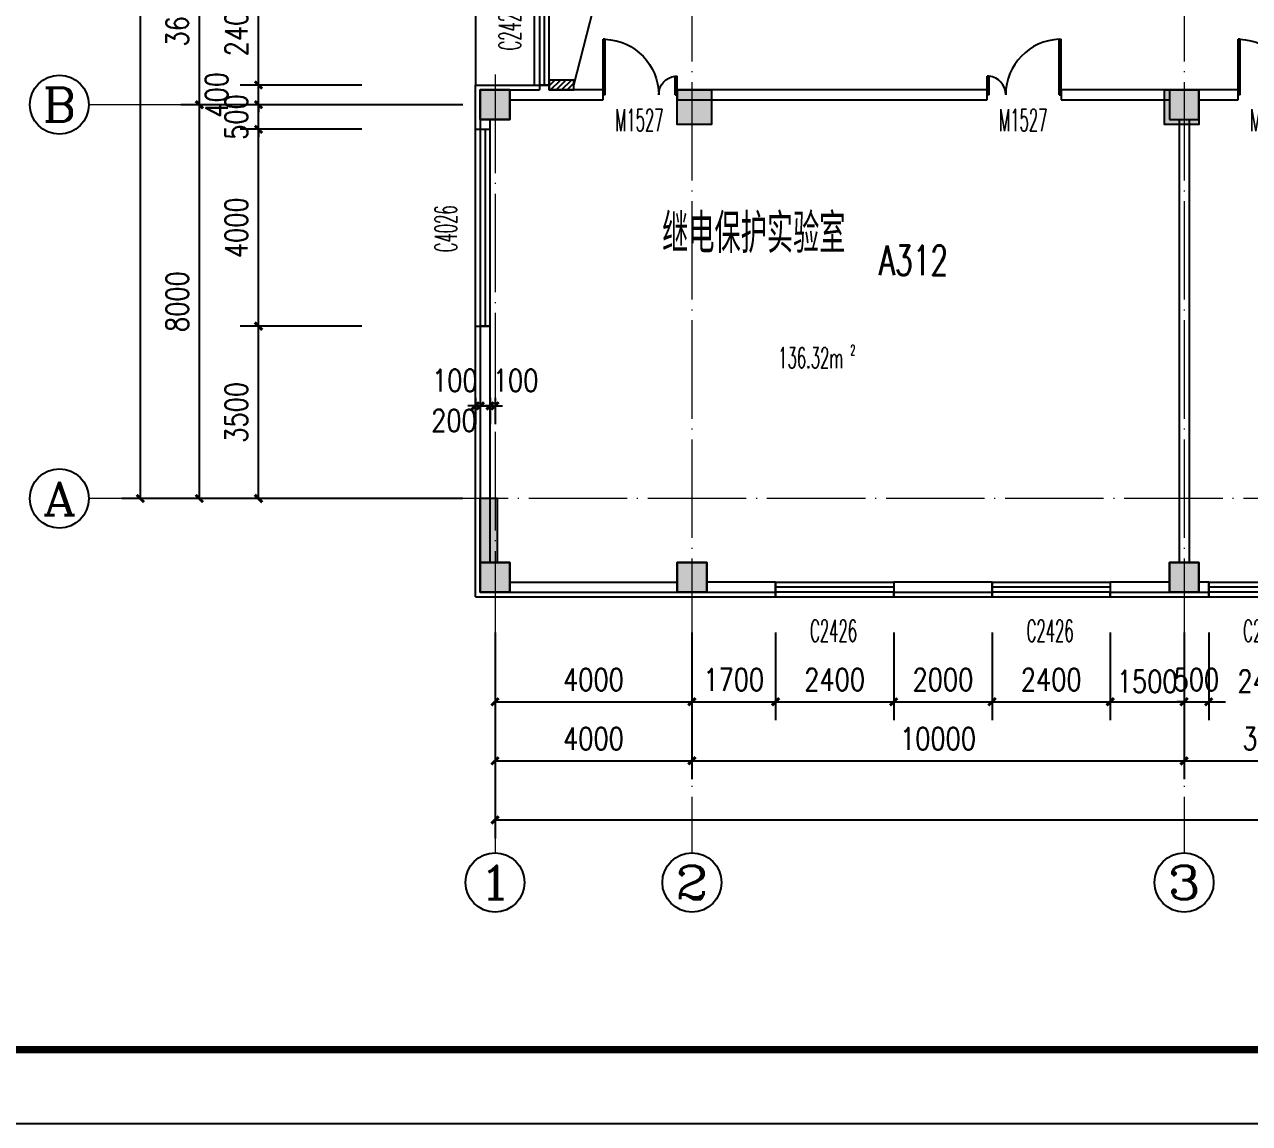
# Model space of a CAD drawing. Extents: x 1417642 to 3570900, y 124798 to 1191112.
# Drawn here: x 1430250 to 1455139, y 380098 to 402425 of the extents above; entities that cross this region are included whole.
import ezdxf
from ezdxf.enums import TextEntityAlignment as Align

# ---------------------------------------------------------------- set-up
doc = ezdxf.new("R2010")
doc.units = 0
doc.header["$LTSCALE"] = 1000
doc.header["$MEASUREMENT"] = 0
doc.linetypes.add('DOTE', pattern=[2.42, 2, -0.2, 0.02, -0.2])
doc.layers.get('0').update_dxf_attribs({"linetype": 'CONTINUOUS'})
doc.layers.get('Defpoints').update_dxf_attribs({"linetype": 'CONTINUOUS'})
for name, color, linetype in [('AXIS', 3, 'CONTINUOUS'), ('AXIS_TEXT', 7, 'CONTINUOUS'), ('colu', 2, 'CONTINUOUS'), ('COLUMN', 9, 'CONTINUOUS'), ('DOTE', 1, 'DOTE'), ('PUB_DIM', 3, 'CONTINUOUS'), ('PUB_HATCH', 8, 'CONTINUOUS'), ('PUB_TEXT', 40, 'CONTINUOUS'), ('PUB_TITLE', 4, 'CONTINUOUS'), ('SPACE', 7, 'CONTINUOUS'), ('STAIR', 2, 'CONTINUOUS'), ('SURFACE', 6, 'CONTINUOUS'), ('tiaozheng', 20, 'CONTINUOUS'), ('WALL', 4, 'CONTINUOUS'), ('WINDOW', 2, 'CONTINUOUS'), ('WINDOW_TEXT', 7, 'CONTINUOUS'), ('填充', 252, 'CONTINUOUS'), ('柱填充 @ 1', 8, 'CONTINUOUS'), ('立面造型', 40, 'CONTINUOUS')]:
    doc.layers.add(name, color=color, linetype=linetype)
doc.styles.add('_TCH_AXIS', font='COMPLEX', dxfattribs={"bigfont": 'GBCBIG'})
doc.styles.add('_TCH_SPACE', font='ROMANS', dxfattribs={"width": 0.7, "height": 5, "bigfont": 'Z'})
doc.styles.add('_TCH_WINDOW', font='ROMANS.shx', dxfattribs={"width": 0.7, "height": 400, "bigfont": 'Z.shx'})
doc.styles.add('DIM_FONT', font='SIMPLEX.shx', dxfattribs={"width": 0.8})
doc.styles.add('Z', font='ROMANS', dxfattribs={"width": 0.7, "bigfont": 'Z'})
doc.dimstyles.new('DIMN150', dxfattribs={"dimscale": 1.5, "dimtxt": 300, "dimasz": 100, "dimexe": 250, "dimexo": 300, "dimgap": 150, "dimtad": 1, "dimdec": 0, "dimzin": 0, "dimdsep": 46, "dimtxsty": 'DIM_FONT', "dimblk": 'ARCHTICK', "dimcen": 0.09, "dimdle": 1.5, "dimclrt": 7, "dimazin": 2, "dimtfac": 1, "dimtdec": 0, "dimtix": 1, "dimtmove": 2, "dimatfit": 3, "dimldrblk": 'ARCHTICK', "dimfxl": 1, "dimtolj": 1, "dimtzin": 0, "dimarcsym": 0})

# ---------------------------------------------------------------- blocks, each defined once
blk = doc.blocks.new('5873')
at = {"layer": '柱填充 @ 1', "ltscale": 1000}
for points in [[(1503628, 702485), (1504228, 702485), (1504228, 701885), (1503628, 701885)], [(1507628, 702485), (1508328, 702485), (1508328, 701785), (1507628, 701785)], [(1517528, 702485), (1518228, 702485), (1518228, 701785), (1517528, 701785)], [(1503628, 692885), (1504228, 692885), (1504228, 692285), (1503628, 692285)], [(1507628, 692885), (1508228, 692885), (1508228, 692285), (1507628, 692285)], [(1517628, 692885), (1518228, 692885), (1518228, 692285), (1517628, 692285)]]:
    blk.add_hatch(color=256, dxfattribs=at).paths.add_polyline_path(points)
h = blk.add_hatch(color=256, dxfattribs=at)
h.paths.add_polyline_path([(1503928, 694185), (1503628, 694185), (1503628, 692885), (1503928, 692885)])
h.paths.add_polyline_path([(1503978, 694185), (1503928, 694185), (1503928, 692885), (1503978, 692885)])
at = {"layer": 'colu', "ltscale": 1000}
for p, q in [((1503628, 692885), (1503628, 694185)), ((1503978, 694185), (1503628, 694185)), ((1503978, 692885), (1503978, 694185))]:
    blk.add_line(p, q, dxfattribs=at)
for points in [[(1503628, 702485), (1504228, 702485), (1504228, 701885), (1503628, 701885)], [(1507628, 702485), (1508328, 702485), (1508328, 701785), (1507628, 701785)], [(1517528, 702485), (1518228, 702485), (1518228, 701785), (1517528, 701785)], [(1503628, 692885), (1504228, 692885), (1504228, 692285), (1503628, 692285)], [(1507628, 692885), (1508228, 692885), (1508228, 692285), (1507628, 692285)], [(1517628, 692885), (1518228, 692885), (1518228, 692285), (1517628, 692285)]]:
    blk.add_lwpolyline(points, close=True, dxfattribs=at)
blk = doc.blocks.new('_ArchTick')
at = {"color": 0, "linetype": 'ByBlock', "const_width": 0.4}
blk.add_lwpolyline([(-0.5, -0.5), (0.5, 0.5)], dxfattribs=at)
blk = doc.blocks.new('*D1597')
at = {"layer": 'Defpoints', "color": 0}
for p in [(1439710, 395291), (1439810, 395291), (1439810, 394677)]:
    blk.add_point(p, dxfattribs=at)
at = {"layer": 'PUB_DIM', "color": 0, "lineweight": -2}
for p, q in [((1439710, 394841), (1439710, 394302)), ((1439810, 394841), (1439810, 394302)), ((1439710, 394677), (1439560, 394677)), ((1439710, 394677), (1439810, 394677)), ((1439810, 394677), (1439960, 394677))]:
    blk.add_line(p, q, dxfattribs=at)
at = {"layer": 'PUB_DIM', "color": 0, "lineweight": -2, "xscale": 150, "yscale": 150, "zscale": 150}
blk.add_blockref('_ArchTick', (1439710, 394677), dxfattribs=at)
at = {"layer": 'PUB_DIM', "color": 0, "lineweight": -2, "xscale": 150, "yscale": 150, "zscale": 150, "rotation": 180}
blk.add_blockref('_ArchTick', (1439810, 394677), dxfattribs=at)
at = {"layer": 'PUB_DIM', "color": 7, "insert": (1440228, 395195), "char_height": 450, "attachment_point": 5, "style": 'DIM_FONT'}
blk.add_mtext('\\A1;100', dxfattribs=at)
blk = doc.blocks.new('*D1598')
at = {"layer": 'Defpoints', "color": 0}
for p in [(1439510, 395291), (1439710, 395291), (1439710, 394677)]:
    blk.add_point(p, dxfattribs=at)
at = {"layer": 'PUB_DIM', "color": 0, "lineweight": -2}
for p, q in [((1439510, 394841), (1439510, 394302)), ((1439710, 394841), (1439710, 394302)), ((1439510, 394677), (1439360, 394677)), ((1439510, 394677), (1439710, 394677)), ((1439710, 394677), (1439860, 394677))]:
    blk.add_line(p, q, dxfattribs=at)
at = {"layer": 'PUB_DIM', "color": 0, "lineweight": -2, "xscale": 150, "yscale": 150, "zscale": 150}
blk.add_blockref('_ArchTick', (1439510, 394677), dxfattribs=at)
at = {"layer": 'PUB_DIM', "color": 0, "lineweight": -2, "xscale": 150, "yscale": 150, "zscale": 150, "rotation": 180}
blk.add_blockref('_ArchTick', (1439710, 394677), dxfattribs=at)
at = {"layer": 'PUB_DIM', "color": 7, "insert": (1438976, 394381), "char_height": 450, "attachment_point": 5, "style": 'DIM_FONT'}
blk.add_mtext('\\A1;200', dxfattribs=at)
blk = doc.blocks.new('*D1599')
at = {"layer": 'Defpoints', "color": 0}
for p in [(1439410, 395291), (1439510, 395291), (1439510, 394677)]:
    blk.add_point(p, dxfattribs=at)
at = {"layer": 'PUB_DIM', "color": 0, "lineweight": -2}
for p, q in [((1439410, 394841), (1439410, 394302)), ((1439510, 394841), (1439510, 394302)), ((1439410, 394677), (1439260, 394677)), ((1439410, 394677), (1439510, 394677)), ((1439510, 394677), (1439660, 394677))]:
    blk.add_line(p, q, dxfattribs=at)
at = {"layer": 'PUB_DIM', "color": 0, "lineweight": -2, "xscale": 150, "yscale": 150, "zscale": 150}
blk.add_blockref('_ArchTick', (1439410, 394677), dxfattribs=at)
at = {"layer": 'PUB_DIM', "color": 0, "lineweight": -2, "xscale": 150, "yscale": 150, "zscale": 150, "rotation": 180}
blk.add_blockref('_ArchTick', (1439510, 394677), dxfattribs=at)
at = {"layer": 'PUB_DIM', "color": 7, "insert": (1438993, 395195), "char_height": 450, "attachment_point": 5, "style": 'DIM_FONT'}
blk.add_mtext('\\A1;100', dxfattribs=at)
blk = doc.blocks.new('*D2039')
at = {"layer": 'AXIS', "color": 0, "lineweight": -2}
for p, q in [((1439810, 388789), (1439810, 385891)), ((1588610, 388789), (1588610, 385891)), ((1439808, 386266), (1588613, 386266))]:
    blk.add_line(p, q, dxfattribs=at)
at = {"layer": 'Defpoints', "color": 0}
for p in [(1439810, 389239), (1588610, 389239), (1588610, 386266)]:
    blk.add_point(p, dxfattribs=at)
at = {"layer": 'AXIS', "color": 0, "lineweight": -2, "xscale": 150, "yscale": 150, "zscale": 150, "rotation": 180}
blk.add_blockref('_ArchTick', (1439810, 386266), dxfattribs=at)
at = {"layer": 'AXIS', "color": 0, "lineweight": -2, "xscale": 150, "yscale": 150, "zscale": 150}
blk.add_blockref('_ArchTick', (1588610, 386266), dxfattribs=at)
at = {"layer": 'AXIS', "color": 7, "insert": (1514210, 386716), "char_height": 450, "attachment_point": 5, "style": 'DIM_FONT'}
blk.add_mtext('\\A1;148800', dxfattribs=at)
blk = doc.blocks.new('*D2040')
at = {"layer": 'AXIS', "color": 0, "lineweight": -2}
for p, q in [((1439810, 389773), (1439810, 387091)), ((1443810, 389773), (1443810, 387091)), ((1439808, 387466), (1443813, 387466))]:
    blk.add_line(p, q, dxfattribs=at)
at = {"layer": 'Defpoints', "color": 0}
for p in [(1439810, 390223), (1443810, 390223), (1443810, 387466)]:
    blk.add_point(p, dxfattribs=at)
at = {"layer": 'AXIS', "color": 0, "lineweight": -2, "xscale": 150, "yscale": 150, "zscale": 150, "rotation": 180}
blk.add_blockref('_ArchTick', (1439810, 387466), dxfattribs=at)
at = {"layer": 'AXIS', "color": 0, "lineweight": -2, "xscale": 150, "yscale": 150, "zscale": 150}
blk.add_blockref('_ArchTick', (1443810, 387466), dxfattribs=at)
at = {"layer": 'AXIS', "color": 7, "insert": (1441810, 387916), "char_height": 450, "attachment_point": 5, "style": 'DIM_FONT'}
blk.add_mtext('\\A1;4000', dxfattribs=at)
blk = doc.blocks.new('*D2041')
at = {"layer": 'AXIS', "color": 0, "lineweight": -2}
for p, q in [((1443810, 389773), (1443810, 387091)), ((1453810, 389773), (1453810, 387091)), ((1443808, 387466), (1453813, 387466))]:
    blk.add_line(p, q, dxfattribs=at)
at = {"layer": 'Defpoints', "color": 0}
for p in [(1443810, 390223), (1453810, 390223), (1453810, 387466)]:
    blk.add_point(p, dxfattribs=at)
at = {"layer": 'AXIS', "color": 0, "lineweight": -2, "xscale": 150, "yscale": 150, "zscale": 150, "rotation": 180}
blk.add_blockref('_ArchTick', (1443810, 387466), dxfattribs=at)
at = {"layer": 'AXIS', "color": 0, "lineweight": -2, "xscale": 150, "yscale": 150, "zscale": 150}
blk.add_blockref('_ArchTick', (1453810, 387466), dxfattribs=at)
at = {"layer": 'AXIS', "color": 7, "insert": (1448810, 387916), "char_height": 450, "attachment_point": 5, "style": 'DIM_FONT'}
blk.add_mtext('\\A1;10000', dxfattribs=at)
blk = doc.blocks.new('*D2042')
at = {"layer": 'AXIS', "color": 0, "lineweight": -2}
for p, q in [((1453810, 389773), (1453810, 387091)), ((1457410, 389773), (1457410, 387091)), ((1453808, 387466), (1457413, 387466))]:
    blk.add_line(p, q, dxfattribs=at)
at = {"layer": 'Defpoints', "color": 0}
for p in [(1453810, 390223), (1457410, 390223), (1457410, 387466)]:
    blk.add_point(p, dxfattribs=at)
at = {"layer": 'AXIS', "color": 0, "lineweight": -2, "xscale": 150, "yscale": 150, "zscale": 150, "rotation": 180}
blk.add_blockref('_ArchTick', (1453810, 387466), dxfattribs=at)
at = {"layer": 'AXIS', "color": 0, "lineweight": -2, "xscale": 150, "yscale": 150, "zscale": 150}
blk.add_blockref('_ArchTick', (1457410, 387466), dxfattribs=at)
at = {"layer": 'AXIS', "color": 7, "insert": (1455610, 387916), "char_height": 450, "attachment_point": 5, "style": 'DIM_FONT'}
blk.add_mtext('\\A1;3600', dxfattribs=at)
blk = doc.blocks.new('*D2079')
at = {"layer": 'Defpoints', "color": 0}
for p in [(1432604, 491395), (1436111, 491395), (1436111, 392795)]:
    blk.add_point(p, dxfattribs=at)
at = {"layer": 'PUB_DIM', "color": 0, "lineweight": -2}
for p, q in [((1435661, 491395), (1432229, 491395)), ((1432604, 392793), (1432604, 491398)), ((1435661, 392795), (1432229, 392795))]:
    blk.add_line(p, q, dxfattribs=at)
at = {"layer": 'PUB_DIM', "color": 0, "lineweight": -2, "xscale": 150, "yscale": 150, "zscale": 150}
for p, rotation in [((1432604, 491395), 90), ((1432604, 392795), 270)]:
    blk.add_blockref('_ArchTick', p, dxfattribs=dict(at, rotation=rotation))
at = {"layer": 'PUB_DIM', "color": 7, "insert": (1432154, 442095), "char_height": 450, "attachment_point": 5, "rotation": 90, "style": 'DIM_FONT'}
blk.add_mtext('\\A1;98600', dxfattribs=at)
blk = doc.blocks.new('*D2093')
at = {"layer": 'AXIS', "color": 0, "lineweight": -2}
for p, q in [((1439153, 404395), (1433429, 404395)), ((1433804, 400793), (1433804, 404398)), ((1439153, 400795), (1433429, 400795))]:
    blk.add_line(p, q, dxfattribs=at)
at = {"layer": 'Defpoints', "color": 0}
for p in [(1433804, 404395), (1439603, 404395), (1439603, 400795)]:
    blk.add_point(p, dxfattribs=at)
at = {"layer": 'AXIS', "color": 0, "lineweight": -2, "xscale": 150, "yscale": 150, "zscale": 150}
for p, rotation in [((1433804, 404395), 90), ((1433804, 400795), 270)]:
    blk.add_blockref('_ArchTick', p, dxfattribs=dict(at, rotation=rotation))
at = {"layer": 'AXIS', "color": 7, "insert": (1433354, 402595), "char_height": 450, "attachment_point": 5, "rotation": 90, "style": 'DIM_FONT'}
blk.add_mtext('\\A1;3600', dxfattribs=at)
blk = doc.blocks.new('*D2094')
at = {"layer": 'AXIS', "color": 0, "lineweight": -2}
for p, q in [((1439153, 400795), (1433429, 400795)), ((1433804, 392793), (1433804, 400798)), ((1439153, 392795), (1433429, 392795))]:
    blk.add_line(p, q, dxfattribs=at)
at = {"layer": 'Defpoints', "color": 0}
for p in [(1433804, 400795), (1439603, 400795), (1439603, 392795)]:
    blk.add_point(p, dxfattribs=at)
at = {"layer": 'AXIS', "color": 0, "lineweight": -2, "xscale": 150, "yscale": 150, "zscale": 150}
for p, rotation in [((1433804, 400795), 90), ((1433804, 392795), 270)]:
    blk.add_blockref('_ArchTick', p, dxfattribs=dict(at, rotation=rotation))
at = {"layer": 'AXIS', "color": 7, "insert": (1433354, 396795), "char_height": 450, "attachment_point": 5, "rotation": 90, "style": 'DIM_FONT'}
blk.add_mtext('\\A1;8000', dxfattribs=at)
blk = doc.blocks.new('*D2138')
at = {"layer": 'Defpoints', "color": 0}
for p in [(1435004, 403595), (1437553, 403595), (1437553, 401195)]:
    blk.add_point(p, dxfattribs=at)
at = {"layer": 'PUB_DIM', "color": 0, "lineweight": -2}
for p, q in [((1437103, 403595), (1434629, 403595)), ((1435004, 401193), (1435004, 403598)), ((1437103, 401195), (1434629, 401195))]:
    blk.add_line(p, q, dxfattribs=at)
at = {"layer": 'PUB_DIM', "color": 0, "lineweight": -2, "xscale": 150, "yscale": 150, "zscale": 150}
for p, rotation in [((1435004, 403595), 90), ((1435004, 401195), 270)]:
    blk.add_blockref('_ArchTick', p, dxfattribs=dict(at, rotation=rotation))
at = {"layer": 'PUB_DIM', "color": 7, "insert": (1434554, 402395), "char_height": 450, "attachment_point": 5, "rotation": 90, "style": 'DIM_FONT'}
blk.add_mtext('\\A1;2400', dxfattribs=at)
blk = doc.blocks.new('*D2139')
at = {"layer": 'Defpoints', "color": 0}
for p in [(1435004, 401195), (1437553, 401195), (1437553, 400795)]:
    blk.add_point(p, dxfattribs=at)
at = {"layer": 'PUB_DIM', "color": 0, "lineweight": -2}
for p, q in [((1435004, 401195), (1435004, 401345)), ((1437103, 401195), (1434629, 401195)), ((1435004, 400795), (1435004, 401195)), ((1437103, 400795), (1434629, 400795)), ((1435004, 400795), (1435004, 400645))]:
    blk.add_line(p, q, dxfattribs=at)
at = {"layer": 'PUB_DIM', "color": 0, "lineweight": -2, "xscale": 150, "yscale": 150, "zscale": 150}
for p, rotation in [((1435004, 401195), 270), ((1435004, 400795), 90)]:
    blk.add_blockref('_ArchTick', p, dxfattribs=dict(at, rotation=rotation))
at = {"layer": 'PUB_DIM', "color": 7, "insert": (1434153, 400995), "char_height": 450, "attachment_point": 5, "rotation": 90, "style": 'DIM_FONT'}
blk.add_mtext('\\A1;400', dxfattribs=at)
blk = doc.blocks.new('*D2140')
at = {"layer": 'Defpoints', "color": 0}
for p in [(1435004, 400795), (1437553, 400795), (1437553, 400295)]:
    blk.add_point(p, dxfattribs=at)
at = {"layer": 'PUB_DIM', "color": 0, "lineweight": -2}
for p, q in [((1437103, 400795), (1434629, 400795)), ((1435004, 400795), (1435004, 400945)), ((1435004, 400295), (1435004, 400795)), ((1437103, 400295), (1434629, 400295)), ((1435004, 400295), (1435004, 400145))]:
    blk.add_line(p, q, dxfattribs=at)
at = {"layer": 'PUB_DIM', "color": 0, "lineweight": -2, "xscale": 150, "yscale": 150, "zscale": 150}
for p, rotation in [((1435004, 400795), 270), ((1435004, 400295), 90)]:
    blk.add_blockref('_ArchTick', p, dxfattribs=dict(at, rotation=rotation))
at = {"layer": 'PUB_DIM', "color": 7, "insert": (1434554, 400545), "char_height": 450, "attachment_point": 5, "rotation": 90, "style": 'DIM_FONT'}
blk.add_mtext('\\A1;500', dxfattribs=at)
blk = doc.blocks.new('*D2141')
at = {"layer": 'Defpoints', "color": 0}
for p in [(1435004, 400295), (1437553, 400295), (1437553, 396295)]:
    blk.add_point(p, dxfattribs=at)
at = {"layer": 'PUB_DIM', "color": 0, "lineweight": -2}
for p, q in [((1437103, 400295), (1434629, 400295)), ((1435004, 396293), (1435004, 400298)), ((1437103, 396295), (1434629, 396295))]:
    blk.add_line(p, q, dxfattribs=at)
at = {"layer": 'PUB_DIM', "color": 0, "lineweight": -2, "xscale": 150, "yscale": 150, "zscale": 150}
for p, rotation in [((1435004, 400295), 90), ((1435004, 396295), 270)]:
    blk.add_blockref('_ArchTick', p, dxfattribs=dict(at, rotation=rotation))
at = {"layer": 'PUB_DIM', "color": 7, "insert": (1434554, 398295), "char_height": 450, "attachment_point": 5, "rotation": 90, "style": 'DIM_FONT'}
blk.add_mtext('\\A1;4000', dxfattribs=at)
blk = doc.blocks.new('*D2142')
at = {"layer": 'Defpoints', "color": 0}
for p in [(1435004, 396295), (1437553, 396295), (1437553, 392795)]:
    blk.add_point(p, dxfattribs=at)
at = {"layer": 'PUB_DIM', "color": 0, "lineweight": -2}
for p, q in [((1437103, 396295), (1434629, 396295)), ((1435004, 392793), (1435004, 396298)), ((1437103, 392795), (1434629, 392795))]:
    blk.add_line(p, q, dxfattribs=at)
at = {"layer": 'PUB_DIM', "color": 0, "lineweight": -2, "xscale": 150, "yscale": 150, "zscale": 150}
for p, rotation in [((1435004, 396295), 90), ((1435004, 392795), 270)]:
    blk.add_blockref('_ArchTick', p, dxfattribs=dict(at, rotation=rotation))
at = {"layer": 'PUB_DIM', "color": 7, "insert": (1434554, 394545), "char_height": 450, "attachment_point": 5, "rotation": 90, "style": 'DIM_FONT'}
blk.add_mtext('\\A1;3500', dxfattribs=at)
blk = doc.blocks.new('*D2270')
at = {"layer": 'Defpoints', "color": 0}
for p in [(1439810, 390526), (1443810, 390526), (1443810, 388666)]:
    blk.add_point(p, dxfattribs=at)
at = {"layer": 'PUB_DIM', "color": 0, "lineweight": -2}
for p, q in [((1439810, 390076), (1439810, 388291)), ((1443810, 390076), (1443810, 388291)), ((1439808, 388666), (1443813, 388666))]:
    blk.add_line(p, q, dxfattribs=at)
at = {"layer": 'PUB_DIM', "color": 0, "lineweight": -2, "xscale": 150, "yscale": 150, "zscale": 150, "rotation": 180}
blk.add_blockref('_ArchTick', (1439810, 388666), dxfattribs=at)
at = {"layer": 'PUB_DIM', "color": 0, "lineweight": -2, "xscale": 150, "yscale": 150, "zscale": 150}
blk.add_blockref('_ArchTick', (1443810, 388666), dxfattribs=at)
at = {"layer": 'PUB_DIM', "color": 7, "insert": (1441810, 389116), "char_height": 450, "attachment_point": 5, "style": 'DIM_FONT'}
blk.add_mtext('\\A1;4000', dxfattribs=at)
blk = doc.blocks.new('*D2271')
at = {"layer": 'Defpoints', "color": 0}
for p in [(1443810, 390526), (1445510, 390526), (1445510, 388666)]:
    blk.add_point(p, dxfattribs=at)
at = {"layer": 'PUB_DIM', "color": 0, "lineweight": -2}
for p, q in [((1443810, 390076), (1443810, 388291)), ((1445510, 390076), (1445510, 388291)), ((1443808, 388666), (1445513, 388666))]:
    blk.add_line(p, q, dxfattribs=at)
at = {"layer": 'PUB_DIM', "color": 0, "lineweight": -2, "xscale": 150, "yscale": 150, "zscale": 150, "rotation": 180}
blk.add_blockref('_ArchTick', (1443810, 388666), dxfattribs=at)
at = {"layer": 'PUB_DIM', "color": 0, "lineweight": -2, "xscale": 150, "yscale": 150, "zscale": 150}
blk.add_blockref('_ArchTick', (1445510, 388666), dxfattribs=at)
at = {"layer": 'PUB_DIM', "color": 7, "insert": (1444660, 389116), "char_height": 450, "attachment_point": 5, "style": 'DIM_FONT'}
blk.add_mtext('\\A1;1700', dxfattribs=at)
blk = doc.blocks.new('*D2272')
at = {"layer": 'Defpoints', "color": 0}
for p in [(1445510, 390526), (1447910, 390526), (1447910, 388666)]:
    blk.add_point(p, dxfattribs=at)
at = {"layer": 'PUB_DIM', "color": 0, "lineweight": -2}
for p, q in [((1445510, 390076), (1445510, 388291)), ((1447910, 390076), (1447910, 388291)), ((1445508, 388666), (1447913, 388666))]:
    blk.add_line(p, q, dxfattribs=at)
at = {"layer": 'PUB_DIM', "color": 0, "lineweight": -2, "xscale": 150, "yscale": 150, "zscale": 150, "rotation": 180}
blk.add_blockref('_ArchTick', (1445510, 388666), dxfattribs=at)
at = {"layer": 'PUB_DIM', "color": 0, "lineweight": -2, "xscale": 150, "yscale": 150, "zscale": 150}
blk.add_blockref('_ArchTick', (1447910, 388666), dxfattribs=at)
at = {"layer": 'PUB_DIM', "color": 7, "insert": (1446710, 389116), "char_height": 450, "attachment_point": 5, "style": 'DIM_FONT'}
blk.add_mtext('\\A1;2400', dxfattribs=at)
blk = doc.blocks.new('*D2273')
at = {"layer": 'Defpoints', "color": 0}
for p in [(1447910, 390526), (1449910, 390526), (1449910, 388666)]:
    blk.add_point(p, dxfattribs=at)
at = {"layer": 'PUB_DIM', "color": 0, "lineweight": -2}
for p, q in [((1447910, 390076), (1447910, 388291)), ((1449910, 390076), (1449910, 388291)), ((1447908, 388666), (1449913, 388666))]:
    blk.add_line(p, q, dxfattribs=at)
at = {"layer": 'PUB_DIM', "color": 0, "lineweight": -2, "xscale": 150, "yscale": 150, "zscale": 150, "rotation": 180}
blk.add_blockref('_ArchTick', (1447910, 388666), dxfattribs=at)
at = {"layer": 'PUB_DIM', "color": 0, "lineweight": -2, "xscale": 150, "yscale": 150, "zscale": 150}
blk.add_blockref('_ArchTick', (1449910, 388666), dxfattribs=at)
at = {"layer": 'PUB_DIM', "color": 7, "insert": (1448910, 389116), "char_height": 450, "attachment_point": 5, "style": 'DIM_FONT'}
blk.add_mtext('\\A1;2000', dxfattribs=at)
blk = doc.blocks.new('*D2274')
at = {"layer": 'Defpoints', "color": 0}
for p in [(1449910, 390526), (1452310, 390526), (1452310, 388666)]:
    blk.add_point(p, dxfattribs=at)
at = {"layer": 'PUB_DIM', "color": 0, "lineweight": -2}
for p, q in [((1449910, 390076), (1449910, 388291)), ((1452310, 390076), (1452310, 388291)), ((1449908, 388666), (1452313, 388666))]:
    blk.add_line(p, q, dxfattribs=at)
at = {"layer": 'PUB_DIM', "color": 0, "lineweight": -2, "xscale": 150, "yscale": 150, "zscale": 150, "rotation": 180}
blk.add_blockref('_ArchTick', (1449910, 388666), dxfattribs=at)
at = {"layer": 'PUB_DIM', "color": 0, "lineweight": -2, "xscale": 150, "yscale": 150, "zscale": 150}
blk.add_blockref('_ArchTick', (1452310, 388666), dxfattribs=at)
at = {"layer": 'PUB_DIM', "color": 7, "insert": (1451110, 389116), "char_height": 450, "attachment_point": 5, "style": 'DIM_FONT'}
blk.add_mtext('\\A1;2400', dxfattribs=at)
blk = doc.blocks.new('*D2275')
at = {"layer": 'Defpoints', "color": 0}
for p in [(1452310, 390526), (1453810, 390526), (1453810, 388666)]:
    blk.add_point(p, dxfattribs=at)
at = {"layer": 'PUB_DIM', "color": 0, "lineweight": -2}
for p, q in [((1452310, 390076), (1452310, 388291)), ((1453810, 390076), (1453810, 388291)), ((1452308, 388666), (1453813, 388666))]:
    blk.add_line(p, q, dxfattribs=at)
at = {"layer": 'PUB_DIM', "color": 0, "lineweight": -2, "xscale": 150, "yscale": 150, "zscale": 150, "rotation": 180}
blk.add_blockref('_ArchTick', (1452310, 388666), dxfattribs=at)
at = {"layer": 'PUB_DIM', "color": 0, "lineweight": -2, "xscale": 150, "yscale": 150, "zscale": 150}
blk.add_blockref('_ArchTick', (1453810, 388666), dxfattribs=at)
at = {"layer": 'PUB_DIM', "color": 7, "insert": (1453060, 389080), "char_height": 450, "attachment_point": 5, "style": 'DIM_FONT'}
blk.add_mtext('\\A1;1500', dxfattribs=at)
blk = doc.blocks.new('*D2276')
at = {"layer": 'Defpoints', "color": 0}
for p in [(1453810, 390526), (1454310, 390526), (1454310, 388666)]:
    blk.add_point(p, dxfattribs=at)
at = {"layer": 'PUB_DIM', "color": 0, "lineweight": -2}
for p, q in [((1453810, 390076), (1453810, 388291)), ((1454310, 390076), (1454310, 388291)), ((1453810, 388666), (1453660, 388666)), ((1453810, 388666), (1454310, 388666)), ((1454310, 388666), (1454460, 388666))]:
    blk.add_line(p, q, dxfattribs=at)
at = {"layer": 'PUB_DIM', "color": 0, "lineweight": -2, "xscale": 150, "yscale": 150, "zscale": 150}
blk.add_blockref('_ArchTick', (1453810, 388666), dxfattribs=at)
at = {"layer": 'PUB_DIM', "color": 0, "lineweight": -2, "xscale": 150, "yscale": 150, "zscale": 150, "rotation": 180}
blk.add_blockref('_ArchTick', (1454310, 388666), dxfattribs=at)
at = {"layer": 'PUB_DIM', "color": 7, "insert": (1454060, 389116), "char_height": 450, "attachment_point": 5, "style": 'DIM_FONT'}
blk.add_mtext('\\A1;500', dxfattribs=at)
blk = doc.blocks.new('*D2277')
at = {"layer": 'Defpoints', "color": 0}
for p in [(1454310, 390526), (1456710, 390526), (1456710, 388666)]:
    blk.add_point(p, dxfattribs=at)
at = {"layer": 'PUB_DIM', "color": 0, "lineweight": -2}
for p, q in [((1454310, 390076), (1454310, 388291)), ((1456710, 390076), (1456710, 388291)), ((1454308, 388666), (1454651, 388666)), ((1456713, 388666), (1456370, 388666))]:
    blk.add_line(p, q, dxfattribs=at)
at = {"layer": 'PUB_DIM', "color": 0, "lineweight": -2, "xscale": 150, "yscale": 150, "zscale": 150, "rotation": 180}
blk.add_blockref('_ArchTick', (1454310, 388666), dxfattribs=at)
at = {"layer": 'PUB_DIM', "color": 0, "lineweight": -2, "xscale": 150, "yscale": 150, "zscale": 150}
blk.add_blockref('_ArchTick', (1456710, 388666), dxfattribs=at)
at = {"layer": 'PUB_DIM', "color": 7, "insert": (1455510, 389085), "char_height": 450, "attachment_point": 5, "style": 'DIM_FONT'}
blk.add_mtext('\\A1;2400', dxfattribs=at)
blk = doc.blocks.new('_FZH')
blk.add_lwpolyline([(-0.5, -0.5), (0.5, -0.5), (0.5, 0.5), (-0.5, 0.5)], close=True)
at = {"layer": 'PUB_HATCH'}
blk.add_solid([(-0.5, -0.5), (0.5, -0.5), (-0.5, 0.5), (0.5, 0.5)], dxfattribs=at)
blk = doc.blocks.new('$DorLib2D$00000225')
at = {"color": 0}
for p, q in [((0.475, -0.001), (0.475, 0.752)), ((0.475, 0.752), (0.5, 0.752)), ((0.5, -0.001), (0.5, 0.752)), ((-0.5, 0), (-0.5, 0.252)), ((-0.475, 0.252), (-0.5, 0.252)), ((-0.475, 0), (-0.475, 0.252)), ((-0.475, 0), (-0.5, 0)), ((0.475, -0.001), (0.5, -0.001))]:
    blk.add_line(p, q, dxfattribs=at)
for centre, radius, start, end in [((0.505, -0.002), 0.755, 92.2493, 179.7238), ((-0.501, 0.003), 0.251, 359.7899, 84.0974)]:
    blk.add_arc(centre, radius, start, end, dxfattribs=at)
blk = doc.blocks.new('$TCHSYS$WIN2D')
for p, q in [((-0.5, 0.5), (0.5, 0.5)), ((-0.5, 0.5), (-0.5, -0.5)), ((0.5, 0.5), (0.5, -0.5)), ((0.5, 0.1667), (-0.5, 0.1667)), ((0.5, -0.1667), (-0.5, -0.1667)), ((-0.5, -0.5), (0.5, -0.5))]:
    blk.add_line(p, q)

msp = doc.modelspace()

# ---------------------------------------------------------------- hatches: boundary and pattern name
at = {"layer": 'STAIR'}
h = msp.add_hatch(dxfattribs=at)
h.set_pattern_fill('ANSI31', color=256, scale=50)
h.set_pattern_definition([(45, (-840.14, -79346.26), (-56.1266008, 56.1266008), [])])
h.paths.add_polyline_path([(1440910.3, 401295.5), (1440910.3, 401095.5), (1441410.3, 401095.5), (1441410.3, 401295.5)])

# ---------------------------------------------------------------- linework, layer by layer
at = {"color": 6, "lineweight": 0}
msp.add_lwpolyline([(1440610.3, 390795.5), (1439410.3, 390795.5)], dxfattribs=at)
at = {"layer": 'AXIS', "lineweight": 0}
for p, q in [((1437407.4, 400795.5), (1431559, 400795.5)), ((1437407.4, 392795.5), (1431559, 392795.5)), ((1439810.3, 386691.4), (1439810.3, 385594.9)), ((1443810.3, 386691.4), (1443810.3, 385594.9)), ((1453810.3, 386691.4), (1453810.3, 385594.9))]:
    msp.add_line(p, q, dxfattribs=at)
at = {"layer": 'AXIS'}
for centre in [(1430959, 400795.5), (1430959, 392795.5), (1439810.3, 384994.9), (1443810.3, 384994.9), (1453810.3, 384994.9)]:
    msp.add_circle(centre, 600, dxfattribs=at)
at = {"layer": 'DOTE', "lineweight": 0}
for points in [[(1443810.3, 495635.3), (1443810.3, 385594.9)], [(1453810.3, 495635.3), (1453810.3, 385594.9)], [(1439810.3, 401406.3), (1439810.3, 385594.9)], [(1597373.8, 392795.5), (1432083.9, 392795.5)]]:
    msp.add_lwpolyline(points, dxfattribs=at)
at = {"layer": 'PUB_TITLE'}
msp.add_lwpolyline([(1417642.3, 380098.4), (1618342.3, 380098.4), (1618342.3, 506248.4), (1417642.3, 506248.4)], close=True, dxfattribs=at)
at = {"layer": 'PUB_TITLE', "const_width": 150}
msp.add_lwpolyline([(1421392.3, 381598.4), (1616842.3, 381598.4), (1616842.3, 504748.4), (1421392.3, 504748.4)], close=True, dxfattribs=at)
at = {"layer": 'STAIR'}
msp.add_line((1441410.3, 401195.5), (1441804, 402725.5), dxfattribs=at)
msp.add_lwpolyline([(1440910.3, 401295.5), (1440910.3, 401095.5), (1441410.3, 401095.5), (1441410.3, 401295.5), (1440910.3, 401295.5)], dxfattribs=at)
at = {"layer": 'SURFACE'}
for p, q in [((1439410.3, 400295.5), (1439410.3, 401195.5)), ((1439410.3, 401195.5), (1440610.3, 401195.5)), ((1439410.3, 400295.5), (1439510.3, 400295.5)), ((1439410.3, 396295.5), (1439510.3, 396295.5)), ((1439410.3, 390795.5), (1439410.3, 396295.5)), ((1439410.3, 390795.5), (1443810.3, 390795.5)), ((1443810.3, 390795.5), (1445510.3, 390795.5)), ((1445510.3, 390795.5), (1445510.3, 390895.5)), ((1447910.3, 390795.5), (1447910.3, 390895.5)), ((1447910.3, 390795.5), (1449910.3, 390795.5)), ((1449910.3, 390795.5), (1449910.3, 390895.5)), ((1452310.3, 390795.5), (1452310.3, 390895.5)), ((1452310.3, 390795.5), (1453810.3, 390795.5)), ((1453810.3, 390795.5), (1454310.3, 390795.5)), ((1454310.3, 390795.5), (1454310.3, 390895.5))]:
    msp.add_line(p, q, dxfattribs=at)
at = {"layer": 'WALL'}
for p, q in [((1440110.3, 401095.5), (1440710.3, 401095.5)), ((1440910.3, 401195.5), (1440710.3, 401195.5)), ((1440710.3, 401195.5), (1440710.3, 401095.5)), ((1440910.3, 401095.5), (1440910.3, 401195.5)), ((1442010.3, 401095.5), (1440910.3, 401095.5)), ((1442010.3, 400895.5), (1442010.3, 401095.5)), ((1449810.3, 401095.5), (1443510.3, 401095.5)), ((1443510.3, 401095.5), (1443510.3, 400895.5)), ((1449810.3, 400895.5), (1449810.3, 401095.5)), ((1453510.3, 401095.5), (1451310.3, 401095.5)), ((1451310.3, 401095.5), (1451310.3, 400895.5)), ((1454910.3, 401095.5), (1454110.3, 401095.5)), ((1454910.3, 400895.5), (1454910.3, 401095.5)), ((1440110.3, 400895.5), (1440810.3, 400895.5)), ((1440810.3, 400895.5), (1442010.3, 400895.5)), ((1443510.3, 400895.5), (1449810.3, 400895.5)), ((1451310.3, 400895.5), (1453510.3, 400895.5)), ((1454110.3, 400895.5), (1454910.3, 400895.5)), ((1439510.3, 400495.5), (1439510.3, 400295.5)), ((1439710.3, 400295.5), (1439710.3, 400495.5)), ((1453710.3, 400495.5), (1453710.3, 391495.5)), ((1453910.3, 400495.5), (1453910.3, 391495.5)), ((1439510.3, 400295.5), (1439710.3, 400295.5)), ((1439710.3, 396295.5), (1439510.3, 396295.5)), ((1439510.3, 396295.5), (1439510.3, 391495.5)), ((1439710.3, 391495.5), (1439710.3, 396295.5)), ((1440110.3, 391095.5), (1443510.3, 391095.5)), ((1445510.3, 391095.5), (1444110.3, 391095.5)), ((1445510.3, 390895.5), (1445510.3, 391095.5)), ((1449910.3, 391095.5), (1447910.3, 391095.5)), ((1447910.3, 391095.5), (1447910.3, 390895.5)), ((1449910.3, 390895.5), (1449910.3, 391095.5)), ((1453510.3, 391095.5), (1452310.3, 391095.5)), ((1452310.3, 391095.5), (1452310.3, 390895.5)), ((1454310.3, 391095.5), (1454110.3, 391095.5)), ((1454310.3, 390895.5), (1454310.3, 391095.5)), ((1440110.3, 390895.5), (1443510.3, 390895.5)), ((1444110.3, 390895.5), (1445510.3, 390895.5)), ((1447910.3, 390895.5), (1449910.3, 390895.5)), ((1452310.3, 390895.5), (1453510.3, 390895.5)), ((1454110.3, 390895.5), (1454310.3, 390895.5))]:
    msp.add_line(p, q, dxfattribs=at)
at = {"layer": '立面造型'}
msp.add_line((1439410.3, 411895.5), (1439410.3, 401195.5), dxfattribs=at)

# ---------------------------------------------------------------- block references
at = {"layer": 'COLUMN', "lineweight": 0, "xscale": 600, "yscale": 600, "zscale": 600}
for p in [(1439810.3, 400795.5), (1453810.3, 400795.5), (1439810.3, 391195.5), (1443810.3, 391195.5), (1453810.3, 391195.5)]:
    msp.add_blockref('_FZH', p, dxfattribs=at)
at = {"layer": 'tiaozheng'}
msp.add_blockref('5873', (-64117.3, -301389.9), dxfattribs=at)
at = {"layer": 'WINDOW', "color": 2}
ref = msp.add_blockref('$TCHSYS$WIN2D', (1440760.3, 402395.5), dxfattribs=dict(at, xscale=2400, yscale=300, zscale=2400, rotation=89.99999999997915))
ref.add_attrib('A', 'C2426', (1440333.5, 401896.7), dxfattribs={"layer": 'WINDOW_TEXT', "color": 2, "height": 446.25, "rotation": 90, "style": '_TCH_WINDOW', "width": 0.494118})
at = {"layer": 'WINDOW', "lineweight": 0}
ref = msp.add_blockref('$DorLib2D$00000225', (1442760.3, 400995.5), dxfattribs=dict(at, xscale=-1500, yscale=1500, zscale=-1500))
ref.add_attrib('A', 'M1527', (1442251, 400259.8), dxfattribs={"layer": 'WINDOW_TEXT', "lineweight": 0, "height": 446.25, "style": '_TCH_WINDOW', "width": 0.494118})
ref = msp.add_blockref('$DorLib2D$00000225', (1450560.3, 400995.5), dxfattribs=dict(at, xscale=1500, yscale=1500, zscale=1500))
ref.add_attrib('A', 'M1527', (1450051, 400259.8), dxfattribs={"layer": 'WINDOW_TEXT', "lineweight": 0, "height": 446.25, "style": '_TCH_WINDOW', "width": 0.494118})
ref = msp.add_blockref('$DorLib2D$00000225', (1455660.3, 400995.5), dxfattribs=dict(at, xscale=-1500, yscale=1500, zscale=-1500))
ref.add_attrib('A', 'M1527', (1455151, 400259.8), dxfattribs={"layer": 'WINDOW_TEXT', "lineweight": 0, "height": 446.25, "style": '_TCH_WINDOW', "width": 0.494118})
at = {"layer": 'WINDOW', "color": 2}
ref = msp.add_blockref('$TCHSYS$WIN2D', (1439560.3, 398295.5), dxfattribs=dict(at, xscale=4000, yscale=300, zscale=4000, rotation=90))
ref.add_attrib('A', 'C4026', (1439033.4, 397796.7), dxfattribs={"layer": 'WINDOW_TEXT', "color": 2, "height": 446.25, "rotation": 90, "style": '_TCH_WINDOW', "width": 0.494118})
ref = msp.add_blockref('$TCHSYS$WIN2D', (1446710.3, 390945.5), dxfattribs=dict(at, xscale=2400, yscale=300, zscale=2400, rotation=359.9999999999997))
ref.add_attrib('A', 'C2426', (1446211.5, 389884.8), dxfattribs={"layer": 'WINDOW_TEXT', "color": 2, "height": 446.25, "style": '_TCH_WINDOW', "width": 0.494118})
ref = msp.add_blockref('$TCHSYS$WIN2D', (1451110.3, 390945.5), dxfattribs=dict(at, xscale=2400, yscale=300, zscale=2400, rotation=359.9999999999997))
ref.add_attrib('A', 'C2426', (1450611.5, 389884.8), dxfattribs={"layer": 'WINDOW_TEXT', "color": 2, "height": 446.25, "style": '_TCH_WINDOW', "width": 0.494118})
ref = msp.add_blockref('$TCHSYS$WIN2D', (1455510.3, 390945.5), dxfattribs=dict(at, xscale=2400, yscale=300, zscale=2400))
ref.add_attrib('A', 'C2426', (1455011.5, 389884.8), dxfattribs={"layer": 'WINDOW_TEXT', "color": 2, "height": 446.25, "style": '_TCH_WINDOW', "width": 0.494118})

# ---------------------------------------------------------------- texts
at = {"layer": 'AXIS_TEXT', "style": '_TCH_AXIS'}
for s, width, p, p2 in [('B', 1.235294, (1430619.5, 400456), (1431298.4, 400456)), ('A', 1.166667, (1430619.5, 392456), (1431298.4, 392456)), ('1', 2.333333, (1439470.9, 384655.5), (1440149.7, 384655.5)), ('2', 1.5, (1443470.9, 384655.5), (1444149.7, 384655.5)), ('3', 1.5, (1453470.9, 384655.5), (1454149.7, 384655.5))]:
    msp.add_text(s, height=678.8, dxfattribs=dict(at, width=width)).set_placement(p, p2, align=Align.FIT)
at = {"layer": 'PUB_TEXT', "color": 1, "lineweight": 60, "style": 'Z', "width": 0.7}
msp.add_text('A312', height=600, dxfattribs=at).set_placement((1447612.3, 397333.1))
at = {"layer": 'SPACE', "style": '_TCH_SPACE', "width": 0.525}
for s, height, p in [('136.32m', 420, (1445563.3, 395443.7)), ('2', 210, (1447033.3, 395706.2))]:
    msp.add_text(s, height=height, dxfattribs=at).set_placement(p)
at = {"layer": '填充', "insert": (1443205.4, 398581.3), "char_height": 800, "width": 8372.358, "attachment_point": 1, "style": '_TCH_WINDOW'}
msp.add_mtext('{\\C2;继电保护实验室}', dxfattribs=at)

# ---------------------------------------------------------------- dimensions: what is measured, and where the dimension line sits
at = {"layer": 'AXIS'}
for p1, p2, distance, picture, middle in [((1439602.8, 400795.5), (1439602.8, 404395.5), 5799, '*D2093', (1433353.9, 402595.5)), ((1439602.8, 392795.5), (1439602.8, 400795.5), 5799, '*D2094', (1433353.9, 396795.5)), ((1439810.3, 390222.5), (1443810.3, 390222.5), -2756.1, '*D2040', (1441810.3, 387916.4)), ((1443810.3, 390222.5), (1453810.3, 390222.5), -2756.1, '*D2041', (1448810.3, 387916.4)), ((1453810.3, 390222.5), (1457410.3, 390222.5), -2756.1, '*D2042', (1455610.3, 387916.4)), ((1439810.3, 389238.6), (1588610.3, 389238.6), -2972.2, '*D2039', (1514210.3, 386716.4))]:
    dim = msp.add_aligned_dim(p1=p1, p2=p2, distance=distance, dimstyle='DIMN150', dxfattribs=at)
    dim.commit()
    dim.dimension.update_dxf_attribs({"geometry": picture, "text_midpoint": middle})
at = {"layer": 'PUB_DIM'}
for p1, p2, distance, picture, middle in [((1436111.2, 392795.5), (1436111.2, 491395.5), 3507.3, '*D2079', (1432153.9, 442095.5)), ((1437552.9, 401195.5), (1437552.9, 403595.5), 2549, '*D2138', (1434553.9, 402395.5)), ((1437552.9, 400295.5), (1437552.9, 400795.5), 2549, '*D2140', (1434553.9, 400545.5)), ((1437552.9, 396295.5), (1437552.9, 400295.5), 2549, '*D2141', (1434553.9, 398295.5)), ((1437552.9, 392795.5), (1437552.9, 396295.5), 2549, '*D2142', (1434553.9, 394545.5)), ((1439810.3, 390526.2), (1443810.3, 390526.2), -1859.8, '*D2270', (1441810.3, 389116.4)), ((1443810.3, 390526.2), (1445510.3, 390526.2), -1859.8, '*D2271', (1444660.3, 389116.4)), ((1445510.3, 390526.2), (1447910.3, 390526.2), -1859.8, '*D2272', (1446710.3, 389116.4)), ((1447910.3, 390526.2), (1449910.3, 390526.2), -1859.8, '*D2273', (1448910.3, 389116.4)), ((1449910.3, 390526.2), (1452310.3, 390526.2), -1859.8, '*D2274', (1451110.3, 389116.4)), ((1453810.3, 390526.2), (1454310.3, 390526.2), -1859.8, '*D2276', (1454060.3, 389116.4))]:
    dim = msp.add_aligned_dim(p1=p1, p2=p2, distance=distance, dimstyle='DIMN150', dxfattribs=at)
    dim.commit()
    dim.dimension.update_dxf_attribs({"geometry": picture, "text_midpoint": middle})
for base, p1, p2, angle, picture, middle in [((1435003.9, 401195.5), (1437552.9, 400795.5), (1437552.9, 401195.5), 90, '*D2139', (1434152.6, 400995.5)), ((1439510.3, 394677.2), (1439410.3, 395291.4), (1439510.3, 395291.4), 360, '*D1599', (1438992.5, 395194.7)), ((1439810.3, 394677.2), (1439710.3, 395291.4), (1439810.3, 395291.4), 360, '*D1597', (1440228, 395194.7)), ((1439710.3, 394677.2), (1439510.3, 395291.4), (1439710.3, 395291.4), 360, '*D1598', (1438975.7, 394381.4)), ((1453810.3, 388666.4), (1452310.3, 390526.2), (1453810.3, 390526.2), 0, '*D2275', (1453060.3, 389079.5)), ((1456710.3, 388666.4), (1454310.3, 390526.2), (1456710.3, 390526.2), 0, '*D2277', (1455510.3, 389084.6))]:
    dim = msp.add_linear_dim(base=base, p1=p1, p2=p2, angle=angle, dimstyle='DIMN150', dxfattribs=at)
    dim.commit()
    dim.dimension.update_dxf_attribs({"geometry": picture, "text_midpoint": middle, "dimtype": 129})

doc.saveas('drawing.dxf')
